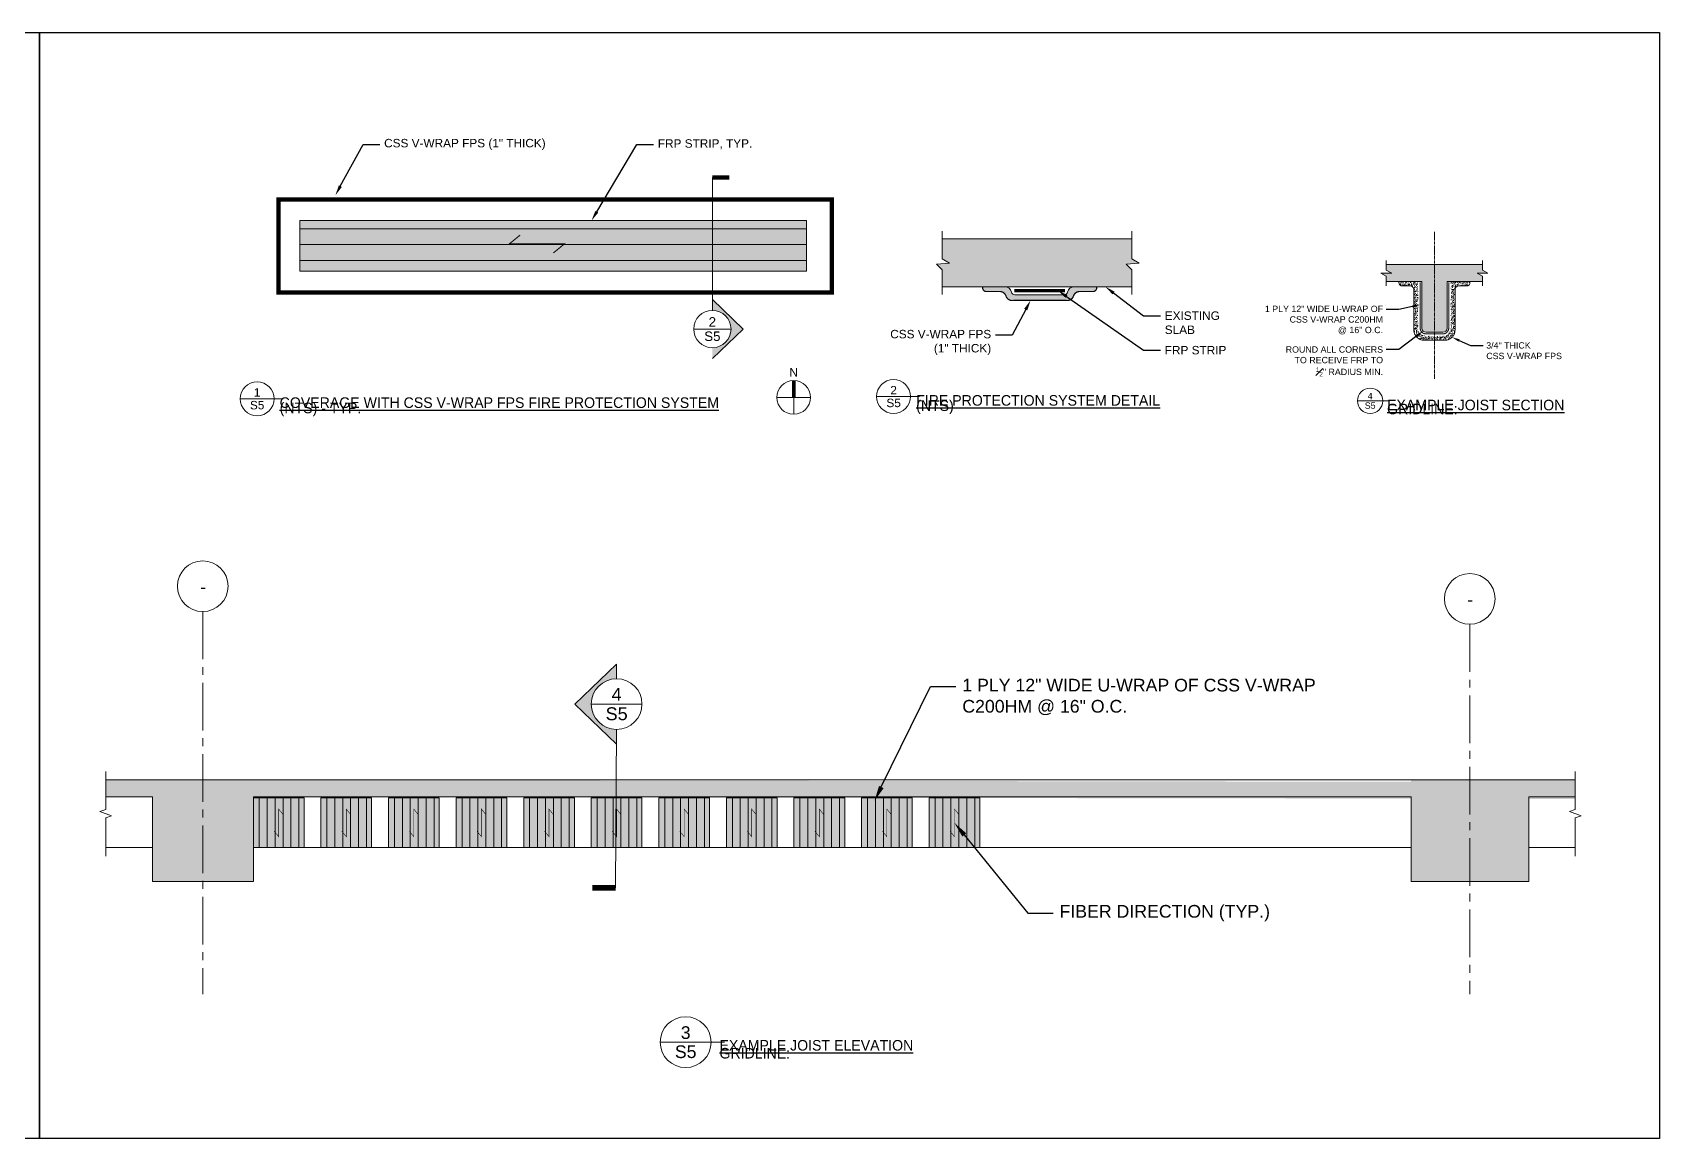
# Model space of a CAD drawing. Header units: inches. Extents: x 1159 to 9559, y -3650 to 1829.
# Drawn here: x 1591.1 to 1976.3, y 862.9 to 1124.5 of the extents above; entities that cross this region are included whole.
import ezdxf
from ezdxf import colors
from ezdxf.entities.mleader import LeaderData, LeaderLine
from ezdxf.enums import TextEntityAlignment as Align
from ezdxf.math import Vec2, Vec3

# ---------------------------------------------------------------- set-up
doc = ezdxf.new("R2018")
doc.units = ezdxf.units.IN
doc.header["$MEASUREMENT"] = 0
doc.linetypes.add('CENTER2', pattern=[1.125, 0.75, -0.125, 0.125, -0.125])
doc.linetypes.add('HIDDEN', pattern=[0.375, 0.25, -0.125])
for name, color, linetype, lineweight in [('STN-ANNO-TEXT', 3, 'Continuous', 20), ('STN-ANNO-TITL-TEXT', 7, 'Continuous', 25), ('STN-EXST-THK', 115, 'Continuous', 9), ('STN-FRP', 5, 'Continuous', 20), ('STN-GRAY-Sc-25', 254, 'Continuous', 20), ('STN-GRAY-Sc-50', 253, 'Continuous', 20), ('STN-GRID-ID', 6, 'Continuous', 20), ('STN-GRID-LINE', 10, 'CENTER2', 13), ('STN-HATCH', 253, 'Continuous', 9), ('STN-LINE-MED', 11, 'Continuous', 20)]:
    doc.layers.add(name, color=color, linetype=linetype, lineweight=lineweight)
doc.layers.add('STN-CONCRETE HATCH', color=253, linetype='Continuous', lineweight=9, transparency=0.75)
doc.layers.add('STN-VPORT', color=30, linetype='Continuous', plot=False)
doc.styles.add('24', font='swiss.ttf', dxfattribs={"height": 1.5})
doc.styles.add('32', font='swiss.ttf', dxfattribs={"height": 2})
doc.styles.add('48', font='swiss.ttf', dxfattribs={"height": 3})
doc.styles.add('DIMENSIONS', font='swiss.ttf')
doc.styles.get("Standard").update_dxf_attribs({"font": 'swiss.ttf'})

# ---------------------------------------------------------------- blocks, each defined once
blk = doc.blocks.new('*U21')
at = {"layer": 'STN-GRID-ID'}
for p, q in [((-0.375, 0), (0, 0)), ((0, 0), (0.1, 0))]:
    blk.add_line(p, q, dxfattribs=at)
blk.add_circle((-0.188, 0), 0.188, dxfattribs=at)
at = {"layer": 'STN-ANNO-TEXT', "style": 'DIMENSIONS'}
for tag, p in [('1', (-0.188, 0.071)), ('S1', (-0.188, -0.071))]:
    blk.add_attdef(tag, text='', height=0.0938, dxfattribs=at).set_placement(p, align=Align.MIDDLE_CENTER)
at = {"layer": 'STN-ANNO-TEXT', "lineweight": 30, "flags": 104}
blk.add_attdef('SCALE', text='', height=0.0938, dxfattribs=at).set_placement((0.062, -0.043), align=Align.TOP_LEFT)
at = {"layer": 'STN-ANNO-TITL-TEXT', "lineweight": 30, "flags": 104}
blk.add_attdef('DETAIL TITLE', text='', height=0.125, dxfattribs=at).set_placement((0.062, 0.016), align=Align.BOTTOM_LEFT)
blk = doc.blocks.new('North Arrow')
at = {"layer": 'STN-HATCH'}
h = blk.add_hatch(color=256, dxfattribs=at)
h.dxf.hatch_style = 1
edge = h.paths.add_edge_path()
edge.add_arc((0, 0), 0.185, 86.4308, 93.5692)
edge.add_line((-0.012, 0.185), (-0.012, 0))
edge.add_line((-0.012, 0), (0.012, 0))
edge.add_line((0.012, 0), (0.012, 0.185))
for p, q in [((-0.012, 0.185), (-0.012, 0)), ((0.012, 0.185), (0.012, 0))]:
    blk.add_line(p, q)
at = {"layer": 'STN-GRID-ID'}
for p, q in [((-0.185, 0), (0.185, 0)), ((0, 0), (0, -0.185))]:
    blk.add_line(p, q, dxfattribs=at)
blk.add_circle((0, 0), 0.185, dxfattribs=at)
at = {"layer": 'STN-ANNO-TITL-TEXT', "insert": (0, 0.276), "char_height": 0.0938, "attachment_point": 5, "style": 'DIMENSIONS'}
blk.add_mtext_dynamic_manual_height_columns('N', width=0.09906, gutter_width=0.469, heights=[0], dxfattribs=at)

msp = doc.modelspace()

# ---------------------------------------------------------------- hatches: boundary and pattern name
at = {"layer": 'STN-CONCRETE HATCH'}
h = msp.add_hatch(color=256, dxfattribs=at)
h.dxf.hatch_style = 1
h.paths.add_polyline_path([(1806.452, 1068.404), (1806.452, 1064.389), (1851.324, 1064.389), (1851.324, 1068.404), (1849.962, 1069.765), (1853.055, 1069.996), (1851.324, 1070.989), (1851.324, 1075.699), (1806.452, 1075.699), (1806.452, 1070.989), (1808.183, 1069.996), (1805.09, 1069.765)])
h = msp.add_hatch(color=256, dxfattribs=at)
h.dxf.hatch_style = 1
h.paths.add_polyline_path([(1911.594, 1069.62), (1911.594, 1068.342), (1912.874, 1067.62), (1910.314, 1067.62), (1911.594, 1066.897), (1911.594, 1065.62), (1919.987, 1065.62), (1919.987, 1054.62, 0.4142136), (1920.987, 1053.62), (1924.987, 1053.62, 0.4142136), (1925.987, 1054.62), (1925.987, 1065.62), (1934.38, 1065.62), (1934.38, 1066.897), (1933.1, 1067.62), (1935.66, 1067.62), (1934.38, 1068.342), (1934.38, 1069.62)])
h = msp.add_hatch(color=256, dxfattribs=at)
h.dxf.hatch_style = 1
h.paths.add_polyline_path([(1619.445, 943.691), (1619.445, 947.691), (1608.399, 947.691), (1608.399, 943.691)])
h = msp.add_hatch(color=256, dxfattribs=at)
h.dxf.hatch_style = 1
h.paths.add_polyline_path([(1619.445, 923.691), (1643.354, 923.691), (1643.354, 947.691), (1619.445, 947.691)])
h = msp.add_hatch(color=256, dxfattribs=at)
h.dxf.hatch_style = 1
h.paths.add_polyline_path([(1956.341, 943.191), (1956.341, 947.191), (1643.354, 947.691), (1643.354, 943.691)])
h = msp.add_hatch(color=256, dxfattribs=at)
h.dxf.hatch_style = 1
h.paths.add_polyline_path([(1945.364, 947.691), (1917.446, 947.691), (1917.446, 931.691), (1917.446, 923.691), (1945.364, 923.691)])
h = msp.add_hatch(color=256, dxfattribs=at)
h.dxf.hatch_style = 1
h.paths.add_polyline_path([(1956.341, 943.691), (1956.341, 947.691), (1945.364, 947.691), (1945.364, 943.691)])
at = {"layer": 'STN-FRP'}
h = msp.add_hatch(dxfattribs=at)
h.set_pattern_fill('ANSI31', color=256, scale=30, angle=135)
h.set_pattern_definition([(180, (1713.284, 1074.348), (-2e-16, -3.75), [])])
h.paths.add_polyline_path([(1774.32, 1080.043), (1654.32, 1080.043), (1654.32, 1068.043), (1774.32, 1068.043)])
h = msp.add_hatch(dxfattribs=at)
h.set_pattern_fill('ANSI31', color=256, scale=15, angle=45)
h.set_pattern_definition([(90, (3883.5054, 1004.1795), (-1.875, 0), [])])
h.paths.add_polyline_path([(1655.354, 943.494), (1643.354, 943.494), (1643.354, 931.691), (1655.354, 931.691)])
h = msp.add_hatch(dxfattribs=at)
h.set_pattern_fill('ANSI31', color=256, scale=15, angle=45)
h.set_pattern_definition([(90, (3899.5054, 1004.1795), (-1.875, 0), [])])
h.paths.add_polyline_path([(1671.354, 943.494), (1659.354, 943.494), (1659.354, 931.691), (1671.354, 931.691)])
h = msp.add_hatch(dxfattribs=at)
h.set_pattern_fill('ANSI31', color=256, scale=15, angle=45)
h.set_pattern_definition([(90, (3915.5054, 1004.1795), (-1.875, 0), [])])
h.paths.add_polyline_path([(1687.354, 943.494), (1675.354, 943.494), (1675.354, 931.691), (1687.354, 931.691)])
h = msp.add_hatch(dxfattribs=at)
h.set_pattern_fill('ANSI31', color=256, scale=15, angle=45)
h.set_pattern_definition([(90, (3931.5054, 1004.1795), (-1.875, 0), [])])
h.paths.add_polyline_path([(1703.354, 943.494), (1691.354, 943.494), (1691.354, 931.691), (1703.354, 931.691)])
h = msp.add_hatch(dxfattribs=at)
h.set_pattern_fill('ANSI31', color=256, scale=15, angle=45)
h.set_pattern_definition([(90, (3947.5054, 1004.1795), (-1.875, 0), [])])
h.paths.add_polyline_path([(1719.354, 943.494), (1707.354, 943.494), (1707.354, 931.691), (1719.354, 931.691)])
h = msp.add_hatch(dxfattribs=at)
h.set_pattern_fill('ANSI31', color=256, scale=15, angle=45)
h.set_pattern_definition([(90, (3963.5054, 1004.1795), (-1.875, 0), [])])
h.paths.add_polyline_path([(1735.354, 943.494), (1723.354, 943.494), (1723.354, 931.691), (1735.354, 931.691)])
h = msp.add_hatch(dxfattribs=at)
h.set_pattern_fill('ANSI31', color=256, scale=15, angle=45)
h.set_pattern_definition([(90, (3979.5054, 1004.1795), (-1.875, 0), [])])
h.paths.add_polyline_path([(1751.354, 943.494), (1739.354, 943.494), (1739.354, 931.691), (1751.354, 931.691)])
h = msp.add_hatch(dxfattribs=at)
h.set_pattern_fill('ANSI31', color=256, scale=15, angle=45)
h.set_pattern_definition([(90, (3995.5054, 1004.1795), (-1.875, 0), [])])
h.paths.add_polyline_path([(1767.354, 943.494), (1755.354, 943.494), (1755.354, 931.691), (1767.354, 931.691)])
h = msp.add_hatch(dxfattribs=at)
h.set_pattern_fill('ANSI31', color=256, scale=15, angle=45)
h.set_pattern_definition([(90, (4011.5054, 1004.1795), (-1.875, 0), [])])
h.paths.add_polyline_path([(1783.354, 943.494), (1771.354, 943.494), (1771.354, 931.691), (1783.354, 931.691)])
h = msp.add_hatch(dxfattribs=at)
h.set_pattern_fill('ANSI31', color=256, scale=15, angle=45)
h.set_pattern_definition([(90, (4027.5054, 1004.1795), (-1.875, 0), [])])
h.paths.add_polyline_path([(1799.354, 943.494), (1787.354, 943.494), (1787.354, 931.691), (1799.354, 931.691)])
h = msp.add_hatch(dxfattribs=at)
h.set_pattern_fill('ANSI31', color=256, scale=15, angle=45)
h.set_pattern_definition([(90, (4043.5054, 1004.1795), (-1.875, 0), [])])
h.paths.add_polyline_path([(1815.354, 943.494), (1803.354, 943.494), (1803.354, 931.691), (1815.354, 931.691)])
at = {"layer": 'STN-GRAY-Sc-25'}
h = msp.add_hatch(color=256, dxfattribs=at)
h.dxf.hatch_style = 1
h.paths.add_polyline_path([(1654.32, 1080.043), (1654.32, 1068.043), (1774.32, 1068.043), (1774.32, 1080.043)])
h = msp.add_hatch(color=256, dxfattribs=at)
h.dxf.hatch_style = 1
h.paths.add_polyline_path([(1643.354, 931.691), (1655.354, 931.691), (1655.354, 943.494), (1643.354, 943.494)])
h = msp.add_hatch(color=256, dxfattribs=at)
h.dxf.hatch_style = 1
h.paths.add_polyline_path([(1659.354, 931.691), (1671.354, 931.691), (1671.354, 943.494), (1659.354, 943.494)])
h = msp.add_hatch(color=256, dxfattribs=at)
h.dxf.hatch_style = 1
h.paths.add_polyline_path([(1675.354, 931.691), (1687.354, 931.691), (1687.354, 943.494), (1675.354, 943.494)])
h = msp.add_hatch(color=256, dxfattribs=at)
h.dxf.hatch_style = 1
h.paths.add_polyline_path([(1691.354, 931.691), (1703.354, 931.691), (1703.354, 943.494), (1691.354, 943.494)])
h = msp.add_hatch(color=256, dxfattribs=at)
h.dxf.hatch_style = 1
h.paths.add_polyline_path([(1707.354, 931.691), (1719.354, 931.691), (1719.354, 943.494), (1707.354, 943.494)])
h = msp.add_hatch(color=256, dxfattribs=at)
h.dxf.hatch_style = 1
h.paths.add_polyline_path([(1723.354, 931.691), (1735.354, 931.691), (1735.354, 943.494), (1723.354, 943.494)])
h = msp.add_hatch(color=256, dxfattribs=at)
h.dxf.hatch_style = 1
h.paths.add_polyline_path([(1739.354, 931.691), (1751.354, 931.691), (1751.354, 943.494), (1739.354, 943.494)])
h = msp.add_hatch(color=256, dxfattribs=at)
h.dxf.hatch_style = 1
h.paths.add_polyline_path([(1755.354, 931.691), (1767.354, 931.691), (1767.354, 943.494), (1755.354, 943.494)])
h = msp.add_hatch(color=256, dxfattribs=at)
h.dxf.hatch_style = 1
h.paths.add_polyline_path([(1771.354, 931.691), (1783.354, 931.691), (1783.354, 943.494), (1771.354, 943.494)])
h = msp.add_hatch(color=256, dxfattribs=at)
h.dxf.hatch_style = 1
h.paths.add_polyline_path([(1787.354, 931.691), (1799.354, 931.691), (1799.354, 943.494), (1787.354, 943.494)])
h = msp.add_hatch(color=256, dxfattribs=at)
h.dxf.hatch_style = 1
h.paths.add_polyline_path([(1803.354, 931.691), (1815.354, 931.691), (1815.354, 943.494), (1803.354, 943.494)])
at = {"layer": 'STN-HATCH'}
h = msp.add_hatch(dxfattribs=at)
h.set_pattern_fill('AR-SAND', color=256, scale=0.3)
h.set_pattern_definition([(37.5, (-17729.07237, -10337.1663), (-0.018898007, 0.578047131), [0, -0.456, 0, -0.51, 0, -0.4875]), (7.5, (-17729.0724, -10337.1663), (0.530933012, 0.84664382), [0, -0.246, 0, -0.411, 0, -0.1575]), (327.5, (-17729.44137, -10337.1663), (0.934242559, 0.001697716), [0, -0.15, 0, -0.54, 0, -0.705]), (317.5, (-17729.4414, -10337.1663), (0.90183798, 0.26330267), [0, -0.075, 0, -0.354, 0, -0.405])])
h.paths.add_polyline_path([(1837.497, 1062.121, -0.3739333), (1839.212, 1063.264), (1842.132, 1063.264, 0.3912013), (1843.028, 1064.092), (1843.028, 1064.389), (1837.641, 1064.389, 0.3420821), (1836.108, 1063.123, -0.3918026), (1835.294, 1062.512), (1823.673, 1062.512, -0.3918026), (1822.859, 1063.123, 0.3420821), (1821.327, 1064.389), (1816.028, 1064.389), (1816.028, 1064.092, 0.4214022), (1816.924, 1063.264), (1819.844, 1063.264, -0.3739333), (1821.559, 1062.121, 0.3546962), (1823.246, 1061.156), (1835.81, 1061.156, 0.3546962)])
h = msp.add_hatch(dxfattribs=at)
h.set_pattern_fill('AR-SAND', color=256, scale=0.3, angle=45)
h.set_pattern_definition([(82.5, (903.4403, 1502.5935), (-0.42210396, 0.39537814), [0, -0.456, 0, -0.51, 0, -0.4875]), (52.5, (903.4403, 1502.5935), (-0.22324125, 0.9740939), [0, -0.246, 0, -0.411, 0, -0.1575]), (12.5, (903.1794, 1502.3326), (0.65940878, 0.66180971), [0, -0.15, 0, -0.54, 0, -0.705]), (2.5, (903.1794, 1502.3326), (0.45151265, 0.82387886), [0, -0.075, 0, -0.354, 0, -0.405])])
h.paths.add_polyline_path([(1919.101, 1065.62), (1914.601, 1065.62, 0.3344412), (1914.987, 1064.62), (1917.101, 1064.62, -0.4142136), (1918.101, 1063.62), (1918.101, 1054.12, 0.4142136), (1920.487, 1051.734), (1922.987, 1051.734), (1925.487, 1051.734, 0.4142136), (1927.873, 1054.12), (1927.873, 1063.62, -0.4142136), (1928.873, 1064.62), (1930.987, 1064.62, 0.3308759), (1931.373, 1065.62), (1926.873, 1065.62), (1926.873, 1054.62, -0.4142136), (1924.987, 1052.734), (1922.987, 1052.734), (1920.987, 1052.734, -0.4142136), (1919.101, 1054.62)])
at = {"layer": 'STN-HATCH', "ltscale": 100}
for points in [[(1752.027, 1047.402), (1759.298, 1054.375), (1752.027, 1061.348), (1752.027, 1058.797, -0.4142136), (1756.45, 1054.375, -0.4142136), (1752.027, 1049.952)], [(1729.367, 975.113), (1719.503, 965.653), (1729.367, 956.192), (1729.367, 959.653, -0.4142136), (1723.367, 965.653, -0.4142136), (1729.367, 971.653)]]:
    msp.add_hatch(color=256, dxfattribs=at).paths.add_polyline_path(points)

# ---------------------------------------------------------------- linework, layer by layer
at = {"layer": 'STN-ANNO-TEXT'}
for points, const_width in [([(1706.545, 1076.643), (1703.94, 1074.519), (1710.464, 1074.519), (1716.987, 1074.519), (1714.382, 1072.395)], 0.25), ([(1648.287, 935.57), (1649.349, 934.268), (1649.349, 937.53), (1649.349, 940.791), (1650.411, 939.489)], 0.125), ([(1664.287, 935.57), (1665.349, 934.268), (1665.349, 937.53), (1665.349, 940.791), (1666.411, 939.489)], 0.125), ([(1680.287, 935.57), (1681.349, 934.268), (1681.349, 937.53), (1681.349, 940.791), (1682.411, 939.489)], 0.125), ([(1696.287, 935.57), (1697.349, 934.268), (1697.349, 937.53), (1697.349, 940.791), (1698.411, 939.489)], 0.125), ([(1712.287, 935.57), (1713.349, 934.268), (1713.349, 937.53), (1713.349, 940.791), (1714.411, 939.489)], 0.125), ([(1728.287, 935.57), (1729.349, 934.268), (1729.349, 937.53), (1729.349, 940.791), (1730.411, 939.489)], 0.125), ([(1744.287, 935.57), (1745.349, 934.268), (1745.349, 937.53), (1745.349, 940.791), (1746.411, 939.489)], 0.125), ([(1760.287, 935.57), (1761.349, 934.268), (1761.349, 937.53), (1761.349, 940.791), (1762.411, 939.489)], 0.125), ([(1776.287, 935.57), (1777.349, 934.268), (1777.349, 937.53), (1777.349, 940.791), (1778.411, 939.489)], 0.125), ([(1792.287, 935.57), (1793.349, 934.268), (1793.349, 937.53), (1793.349, 940.791), (1794.411, 939.489)], 0.125), ([(1808.287, 935.57), (1809.349, 934.268), (1809.349, 937.53), (1809.349, 940.791), (1810.411, 939.489)], 0.125)]:
    msp.add_lwpolyline(points, dxfattribs=dict(at, const_width=const_width))
at = {"layer": 'STN-EXST-THK'}
for p, q in [((1806.452, 1077.538), (1806.452, 1070.989)), ((1851.324, 1075.699), (1806.452, 1075.699)), ((1851.324, 1077.538), (1851.324, 1070.989)), ((1806.452, 1070.989), (1808.183, 1069.996)), ((1851.324, 1070.989), (1853.055, 1069.996)), ((1808.183, 1069.996), (1805.09, 1069.765)), ((1805.09, 1069.765), (1806.452, 1068.404)), ((1806.452, 1068.404), (1806.452, 1062.559)), ((1853.055, 1069.996), (1849.962, 1069.765)), ((1849.962, 1069.765), (1851.324, 1068.404)), ((1851.324, 1068.404), (1851.324, 1062.559)), ((1911.594, 1069.62), (1934.38, 1069.62)), ((1806.452, 1064.389), (1851.324, 1064.389)), ((1911.594, 1065.62), (1919.987, 1065.62)), ((1919.987, 1065.62), (1919.987, 1054.62)), ((1925.987, 1065.62), (1934.38, 1065.62)), ((1925.987, 1065.62), (1925.987, 1054.62)), ((1920.987, 1053.62), (1924.987, 1053.62)), ((1619.445, 947.691), (1608.399, 947.691)), ((1619.445, 947.691), (1643.354, 947.691)), ((1917.446, 947.691), (1643.354, 947.691)), ((1917.446, 947.691), (1945.364, 947.691)), ((1956.341, 947.691), (1945.364, 947.691)), ((1608.399, 943.691), (1619.445, 943.691)), ((1619.445, 923.691), (1619.445, 943.691)), ((1643.354, 943.691), (1643.354, 923.691)), ((1643.354, 943.691), (1917.446, 943.691)), ((1917.446, 923.691), (1917.446, 943.691)), ((1917.446, 943.691), (1917.446, 931.691)), ((1945.364, 943.691), (1945.364, 923.691)), ((1945.364, 943.691), (1956.341, 943.691)), ((1619.445, 931.691), (1608.399, 931.691)), ((1917.446, 931.691), (1643.354, 931.691)), ((1956.341, 931.691), (1945.364, 931.691)), ((1643.354, 923.691), (1619.445, 923.691)), ((1945.364, 923.691), (1917.446, 923.691))]:
    msp.add_line(p, q, dxfattribs=at)
for centre, start, end in [((1920.987, 1054.62), 180, 270), ((1924.987, 1054.62), 270, 0)]:
    msp.add_arc(centre, 1, start, end, dxfattribs=at)
at = {"layer": 'STN-FRP'}
for points in [[(1654.32, 1080.043), (1774.32, 1080.043), (1774.32, 1068.043), (1654.32, 1068.043)], [(1643.354, 943.494), (1655.354, 943.494), (1655.354, 931.691), (1643.354, 931.691)], [(1659.354, 943.494), (1671.354, 943.494), (1671.354, 931.691), (1659.354, 931.691)], [(1675.354, 943.494), (1687.354, 943.494), (1687.354, 931.691), (1675.354, 931.691)], [(1691.354, 943.494), (1703.354, 943.494), (1703.354, 931.691), (1691.354, 931.691)], [(1707.354, 943.494), (1719.354, 943.494), (1719.354, 931.691), (1707.354, 931.691)], [(1723.354, 943.494), (1735.354, 943.494), (1735.354, 931.691), (1723.354, 931.691)], [(1739.354, 943.494), (1751.354, 943.494), (1751.354, 931.691), (1739.354, 931.691)], [(1755.354, 943.494), (1767.354, 943.494), (1767.354, 931.691), (1755.354, 931.691)], [(1771.354, 943.494), (1783.354, 943.494), (1783.354, 931.691), (1771.354, 931.691)], [(1787.354, 943.494), (1799.354, 943.494), (1799.354, 931.691), (1787.354, 931.691)], [(1803.354, 943.494), (1815.354, 943.494), (1815.354, 931.691), (1803.354, 931.691)]]:
    msp.add_lwpolyline(points, close=True, dxfattribs=at)
at = {"layer": 'STN-FRP', "const_width": 0.75}
msp.add_lwpolyline([(1823.528, 1063.478), (1835.528, 1063.478)], dxfattribs=at)
at = {"layer": 'STN-FRP', "const_width": 0.25}
msp.add_lwpolyline([(1919.601, 1065.432), (1919.601, 1054.62, 0.4142136), (1920.987, 1053.234), (1924.987, 1053.234, 0.4142136), (1926.373, 1054.62), (1926.373, 1065.432)], format="xyb", dxfattribs=at)
at = {"layer": 'STN-GRAY-Sc-50', "linetype": 'HIDDEN', "ltscale": 20, "const_width": 1}
msp.add_lwpolyline([(1649.32, 1085.043), (1780.32, 1085.043), (1780.32, 1063.043), (1649.32, 1063.043)], close=True, dxfattribs=at)
at = {"layer": 'STN-GRID-ID', "ltscale": 100}
for p, q in [((1752.027, 1058.797), (1752.027, 1090.223)), ((1752.027, 1061.348), (1759.298, 1054.375)), ((1756.45, 1054.375), (1747.605, 1054.375)), ((1759.298, 1054.375), (1752.027, 1047.402)), ((1719.503, 965.653), (1729.367, 975.113)), ((1729.367, 975.113), (1729.367, 971.653)), ((1729.367, 956.192), (1719.503, 965.653)), ((1735.367, 965.653), (1723.367, 965.653)), ((1729.367, 959.653), (1729.096, 922.155))]:
    msp.add_line(p, q, dxfattribs=at)
at = {"layer": 'STN-GRID-ID', "linetype": 'Continuous'}
for points in [[(1608.399, 949.691), (1608.399, 940.691), (1607.025, 940.191), (1609.773, 939.191), (1608.399, 938.691), (1608.399, 929.691)], [(1956.341, 949.691), (1956.341, 940.691), (1954.967, 940.191), (1957.715, 939.191), (1956.341, 938.691), (1956.341, 929.691)]]:
    msp.add_lwpolyline(points, dxfattribs=at)
at = {"layer": 'STN-GRID-ID', "ltscale": 100}
for centre, radius in [((1752.027, 1054.375), 4.422), ((1729.367, 965.653), 6)]:
    msp.add_circle(centre, radius, dxfattribs=at)
at = {"layer": 'STN-GRID-ID'}
for centre in [(1631.364, 993.541), (1931.359, 990.541)]:
    msp.add_circle(centre, 6, dxfattribs=at)
at = {"layer": 'STN-GRID-LINE'}
msp.add_line((1922.987, 1077.37), (1922.987, 1042.607), dxfattribs=at)
at = {"layer": 'STN-GRID-LINE', "ltscale": 15}
for p, q in [((1631.364, 987.541), (1631.364, 897.032)), ((1931.359, 984.541), (1931.359, 897.032))]:
    msp.add_line(p, q, dxfattribs=at)
at = {"layer": 'STN-HATCH'}
msp.add_line((1835.294, 1062.512), (1823.673, 1062.512), dxfattribs=at)
for points, const_width in [([(1756.046, 1090.223), (1752.027, 1090.223)], 1.005), ([(1723.643, 922.155), (1729.096, 922.155)], 1.363)]:
    msp.add_lwpolyline(points, dxfattribs=dict(at, const_width=const_width))
for points, const_width in [([(1816.028, 1064.389), (1816.028, 1064.092, 0.4214022), (1816.924, 1063.264), (1819.844, 1063.264, -0.3739333), (1821.559, 1062.121, 0.3546962), (1823.246, 1061.156), (1835.81, 1061.156)], 0.3), ([(1835.81, 1061.156, 0.3546962), (1837.497, 1062.121, -0.3739333), (1839.212, 1063.264), (1842.132, 1063.264, 0.3912013), (1843.028, 1064.092), (1843.028, 1064.389)], 0.3), ([(1914.601, 1065.62, 0.3344412), (1914.987, 1064.62), (1917.101, 1064.62, -0.4142136), (1918.101, 1063.62), (1918.101, 1054.12, 0.4142136), (1920.487, 1051.734), (1922.987, 1051.734)], 0.2), ([(1919.101, 1065.62), (1919.101, 1054.62, 0.4142136), (1920.987, 1052.734), (1922.987, 1052.734)], 0.0125), ([(1931.373, 1065.62, -0.3308759), (1930.987, 1064.62), (1928.873, 1064.62, 0.4142136), (1927.873, 1063.62), (1927.873, 1054.12, -0.4142136), (1925.487, 1051.734), (1922.987, 1051.734)], 0.2), ([(1926.873, 1065.62), (1926.873, 1054.62, -0.4142136), (1924.987, 1052.734), (1922.987, 1052.734)], 0.0125)]:
    msp.add_lwpolyline(points, format="xyb", dxfattribs=dict(at, const_width=const_width))
for centre, radius, start, end in [((1821.276, 1062.767), 1.623, 12.66133, 91.79906), ((1823.596, 1063.257), 0.749, 190.33617, 275.91767), ((1835.372, 1063.257), 0.749, 264.08233, 349.66383), ((1837.692, 1062.767), 1.623, 88.20094, 167.33867)]:
    msp.add_arc(centre, radius, start, end, dxfattribs=at)
at = {"layer": 'STN-LINE-MED'}
for p, q in [((1910.314, 1067.62), (1912.874, 1067.62)), ((1911.594, 1066.897), (1910.314, 1067.62)), ((1911.594, 1070.636), (1911.594, 1068.342)), ((1912.874, 1067.62), (1911.594, 1068.342)), ((1933.1, 1067.62), (1935.66, 1067.62)), ((1934.38, 1066.897), (1933.1, 1067.62)), ((1934.38, 1070.636), (1934.38, 1068.342)), ((1935.66, 1067.62), (1934.38, 1068.342)), ((1911.594, 1066.897), (1911.594, 1064.603)), ((1934.38, 1066.897), (1934.38, 1064.603))]:
    msp.add_line(p, q, dxfattribs=at)
at = {"layer": 'STN-VPORT'}
for points in [[(1209.254, 1124.54), (1592.757, 1124.54), (1592.757, 862.862), (1209.254, 862.862)], [(1592.757, 1124.54), (1976.26, 1124.54), (1976.26, 862.862), (1592.757, 862.862)]]:
    msp.add_lwpolyline(points, close=True, dxfattribs=at)

# ---------------------------------------------------------------- block references
at = {"xscale": 21.5816835543244, "yscale": 21.5816835543244, "zscale": 21.5816835543244}
msp.add_blockref('North Arrow', (1771.277, 1038.202), dxfattribs=at)
ref = msp.add_blockref('*U21', (1648.248, 1037.88), dxfattribs=dict(xscale=21.33333333333333, yscale=21.33333333333333, zscale=21.33333333333333))
lines = msp.add_mtext('{\\LCOVERAGE WITH CSS V-WRAP FPS FIRE PROTECTION SYSTEM}', dxfattribs={"layer": 'STN-ANNO-TITL-TEXT', "insert": (1649.581, 1038.222), "char_height": 2.5, "attachment_point": 1})
ref.add_attrib('DETAIL TITLE', '', (1649.581, 1038.222), dxfattribs={"flags": 104}).embed_mtext(lines)
ref.add_attrib('1', '1', dxfattribs={"layer": 'STN-ANNO-TEXT', "height": 2, "style": 'DIMENSIONS'}).set_placement((1644.248, 1039.387), align=Align.MIDDLE_CENTER)
ref.add_attrib('S1', 'S5', dxfattribs={"layer": 'STN-ANNO-TEXT', "height": 2, "style": 'DIMENSIONS'}).set_placement((1644.248, 1036.374), align=Align.MIDDLE_CENTER)
lines = msp.add_mtext('(NTS) - TYP.', dxfattribs={"layer": 'STN-ANNO-TEXT', "insert": (1649.581, 1036.969), "char_height": 2.5, "attachment_point": 1})
ref.add_attrib('SCALE', '', (1649.581, 1036.969), dxfattribs={"flags": 104}).embed_mtext(lines)
ref = msp.add_blockref('*U21', (1798.942, 1038.413), dxfattribs=dict(xscale=21.33333333333333, yscale=21.33333333333333, zscale=21.33333333333333))
lines = msp.add_mtext('{\\LFIRE PROTECTION SYSTEM DETAIL}', dxfattribs={"layer": 'STN-ANNO-TITL-TEXT', "insert": (1800.275, 1038.754), "char_height": 2.5, "attachment_point": 1})
ref.add_attrib('DETAIL TITLE', '', (1800.275, 1038.754), dxfattribs={"flags": 104}).embed_mtext(lines)
ref.add_attrib('1', '2', dxfattribs={"layer": 'STN-ANNO-TEXT', "height": 2, "style": 'DIMENSIONS'}).set_placement((1794.942, 1039.92), align=Align.MIDDLE_CENTER)
ref.add_attrib('S1', 'S5', dxfattribs={"layer": 'STN-ANNO-TEXT', "height": 2, "style": 'DIMENSIONS'}).set_placement((1794.942, 1036.906), align=Align.MIDDLE_CENTER)
lines = msp.add_mtext('(NTS)', dxfattribs={"layer": 'STN-ANNO-TEXT', "insert": (1800.275, 1037.502), "char_height": 2.5, "attachment_point": 1})
ref.add_attrib('SCALE', '', (1800.275, 1037.502), dxfattribs={"flags": 104}).embed_mtext(lines)
ref = msp.add_blockref('*U21', (1910.765, 1037.401), dxfattribs=dict(xscale=16, yscale=16, zscale=16))
lines = msp.add_mtext('{\\LEXAMPLE JOIST SECTION}', dxfattribs={"layer": 'STN-ANNO-TITL-TEXT', "insert": (1911.765, 1037.657), "char_height": 2.5, "attachment_point": 1})
ref.add_attrib('DETAIL TITLE', '', (1911.765, 1037.657), dxfattribs={"flags": 104}).embed_mtext(lines)
ref.add_attrib('1', '4', dxfattribs={"layer": 'STN-ANNO-TEXT', "height": 1.5, "style": 'DIMENSIONS'}).set_placement((1907.765, 1038.531), align=Align.MIDDLE_CENTER)
ref.add_attrib('S1', 'S5', dxfattribs={"layer": 'STN-ANNO-TEXT', "height": 1.5, "style": 'DIMENSIONS'}).set_placement((1907.765, 1036.271), align=Align.MIDDLE_CENTER)
lines = msp.add_mtext('GRIDLINE:', dxfattribs={"layer": 'STN-ANNO-TEXT', "insert": (1911.765, 1036.718), "char_height": 2.5, "attachment_point": 1})
ref.add_attrib('SCALE', '', (1911.765, 1036.718), dxfattribs={"flags": 104}).embed_mtext(lines)
ref = msp.add_blockref('*U21', (1751.711, 885.644), dxfattribs=dict(xscale=32, yscale=32, zscale=32))
lines = msp.add_mtext('{\\LEXAMPLE JOIST ELEVATION}', dxfattribs={"layer": 'STN-ANNO-TITL-TEXT', "insert": (1753.711, 886.155), "char_height": 2.5, "attachment_point": 1})
ref.add_attrib('DETAIL TITLE', '', (1753.711, 886.155), dxfattribs={"flags": 104}).embed_mtext(lines)
ref.add_attrib('1', '3', dxfattribs={"layer": 'STN-ANNO-TEXT', "height": 3, "style": 'DIMENSIONS'}).set_placement((1745.711, 887.904), align=Align.MIDDLE_CENTER)
ref.add_attrib('S1', 'S5', dxfattribs={"layer": 'STN-ANNO-TEXT', "height": 3, "style": 'DIMENSIONS'}).set_placement((1745.711, 883.384), align=Align.MIDDLE_CENTER)
lines = msp.add_mtext('GRIDLINE:', dxfattribs={"layer": 'STN-ANNO-TEXT', "insert": (1753.711, 884.277), "char_height": 2.5, "attachment_point": 1})
ref.add_attrib('SCALE', '', (1753.711, 884.277), dxfattribs={"flags": 104}).embed_mtext(lines)

# ---------------------------------------------------------------- texts
at = {"layer": 'STN-ANNO-TEXT', "char_height": 3, "attachment_point": 5, "style": '48'}
for insert in [(1631.437, 993.386), (1931.432, 990.386)]:
    msp.add_mtext('\\A1;-', dxfattribs=dict(at, insert=insert))
at = {"layer": 'STN-ANNO-TEXT', "style": 'DIMENSIONS'}
for tag, text, height, p in [('2', '1', 2.25, (1752.027, 1056.07)), ('S5', 'S1', 2.25, (1752.027, 1052.68)), ('4', '1', 3.053, (1729.367, 967.952)), ('S5', 'S1', 3.0526, (1729.367, 963.353))]:
    msp.add_attdef(tag, text=text, height=height, dxfattribs=at).set_placement(p, align=Align.MIDDLE_CENTER)

# ---------------------------------------------------------------- leaders
at = {"layer": 'STN-ANNO-TEXT'}
ml = msp.add_multileader_mtext('Standard', dxfattribs=at)
ml.set_content('CSS V-WRAP FPS (1" THICK)', color=256, style='32')
ml.set_leader_properties()
ml.build(insert=Vec2(0, 0))
ml.multileader.update_dxf_attribs({"dogleg_length": 4, "arrow_head_size": 2.438})
ctx = ml.context
ctx.base_point, ctx.char_height, ctx.arrow_head_size, ctx.landing_gap_size, ctx.plane_origin = Vec3(1673.315, 1098.087), 2, 2.438, 1, Vec3(1658.617, 1090.367)
notes = []
notes.append((ctx, [(0, (1, 1, 0), (1669.315, 1098.087), (1, 0), 4, [(0, [(1662.781, 1086.043)], 0, [])])]))
ctx.mtext.insert, ctx.mtext.flow_direction = Vec3(1674.315, 1099.375), 5
ml = msp.add_multileader_mtext('Standard', dxfattribs=at)
ml.set_content('FRP STRIP, TYP.', color=256, style='32')
ml.set_leader_properties()
ml.build(insert=Vec2(0, 0))
ml.multileader.update_dxf_attribs({"dogleg_length": 4, "arrow_head_size": 2.438})
ctx = ml.context
ctx.base_point, ctx.char_height, ctx.arrow_head_size, ctx.landing_gap_size, ctx.plane_origin = Vec3(1738.118, 1098.087), 2, 2.438, 1, Vec3(1723.421, 1090.367)
notes.append((ctx, [(0, (1, 1, 0), (1734.118, 1098.087), (1, 0), 4, [(0, [(1723.421, 1080.043)], 0, [])])]))
ctx.mtext.insert, ctx.mtext.flow_direction = Vec3(1739.118, 1099.293), 5
ml = msp.add_multileader_mtext('Standard', dxfattribs=at)
ml.set_content('FRP STRIP', color=256, style='32')
ml.set_leader_properties()
ml.build(insert=Vec2(0, 0))
ml.multileader.update_dxf_attribs({"dogleg_length": 4, "arrow_head_size": 2.438})
ctx = ml.context
ctx.base_point, ctx.char_height, ctx.arrow_head_size, ctx.landing_gap_size, ctx.plane_origin = Vec3(1858.136, 1049.361), 2, 2.438, 1, Vec3(1845.962, 1043.794)
notes.append((ctx, [(0, (1, 1, 0), (1854.136, 1049.361), (1, 0), 4, [(0, [(1833.884, 1063.478)], 0, [])])]))
ctx.mtext.insert, ctx.mtext.flow_direction = Vec3(1859.136, 1050.388), 5
ml = msp.add_multileader_mtext('Standard', dxfattribs=at)
ml.set_content('EXISTING \\PSLAB', color=256, style='32')
ml.set_leader_properties()
ml.build(insert=Vec2(0, 0))
ml.multileader.update_dxf_attribs({"dogleg_length": 4, "arrow_head_size": 2.438})
ctx = ml.context
ctx.base_point, ctx.char_height, ctx.arrow_head_size, ctx.landing_gap_size, ctx.plane_origin = Vec3(1858.136, 1057.523), 2, 2.438, 1, Vec3(1806.899, 1056.408)
notes.append((ctx, [(0, (1, 1, 0), (1854.136, 1057.523), (1, 0), 4, [(0, [(1845.075, 1064.389)], 0, [])])]))
ctx.mtext.insert, ctx.mtext.flow_direction = Vec3(1859.136, 1058.55), 5
ml = msp.add_multileader_mtext('Standard', dxfattribs=at)
ml.set_content('\\A1;CSS V-WRAP FPS (1" THICK)', color=256, style='32')
ml.set_leader_properties()
ml.build(insert=Vec2(0, 0))
ml.multileader.update_dxf_attribs({"dogleg_length": 4, "arrow_head_size": 2.438})
ctx = ml.context
ctx.base_point, ctx.char_height, ctx.arrow_head_size, ctx.landing_gap_size, ctx.plane_origin = Vec3(1794.576, 1052.898), 2, 2.438, 1, Vec3(1845.962, 1048.309)
ctx.text_align_type = 2
notes.append((ctx, [(1, (1, 1, 0), (1823.043, 1052.898), (-1, 0), 4, [(0, [(1827.352, 1061.156)], 0, [])])]))
ctx.mtext.insert, ctx.mtext.width, ctx.mtext.alignment, ctx.mtext.flow_direction = Vec3(1818.043, 1054.185), 25.61934, 3, 5
ml = msp.add_multileader_mtext('Standard', dxfattribs=at)
ml.set_content('1 PLY 12" WIDE U-WRAP OF CSS V-WRAP C200HM\\P@ 16" O.C.', color=256, style='24')
ml.set_leader_properties()
ml.build(insert=Vec2(0, 0))
ml.multileader.update_dxf_attribs({"dogleg_length": 3, "arrow_head_size": 1.812})
ctx = ml.context
ctx.base_point, ctx.char_height, ctx.arrow_head_size, ctx.landing_gap_size, ctx.plane_origin = Vec3(1883.611, 1059.012), 1.5, 1.812, 0.75, Vec3(1918.987, 1061.401)
ctx.text_align_type = 2
notes.append((ctx, [(0, (1, 1, 0), (1914.567, 1059.012), (-1, 0), 3, [(0, [(1919.563, 1060.12)], 0, [])])]))
ctx.mtext.insert, ctx.mtext.width, ctx.mtext.alignment, ctx.mtext.flow_direction = Vec3(1910.817, 1059.911), 30.46155, 3, 5
ml = msp.add_multileader_mtext('Standard', dxfattribs=at)
ml.set_content('\\A1;ROUND ALL CORNERS TO RECEIVE FRP TO \\P{\\H0.7x;\\S1#2;}" RADIUS MIN.', color=256, style='24')
ml.set_leader_properties()
ml.build(insert=Vec2(0, 0))
ml.multileader.update_dxf_attribs({"dogleg_length": 3, "arrow_head_size": 1.812})
ctx = ml.context
ctx.base_point, ctx.char_height, ctx.arrow_head_size, ctx.landing_gap_size, ctx.plane_origin = Vec3(1888.109, 1049.524), 1.5, 1.812, 0.75, Vec3(1920.28, 1051.912)
ctx.text_align_type = 2
notes.append((ctx, [(0, (1, 1, 0), (1914.567, 1049.524), (-1, 0), 3, [(0, [(1920.28, 1053.912)], 0, [])])]))
ctx.mtext.insert, ctx.mtext.width, ctx.mtext.alignment, ctx.mtext.flow_direction = Vec3(1910.817, 1050.295), 23.66905, 3, 5
ml = msp.add_multileader_mtext('Standard', dxfattribs=at)
ml.set_content('3/4" THICK \\PCSS V-WRAP FPS', color=256, style='24')
ml.set_leader_properties()
ml.build(insert=Vec2(0, 0))
ml.multileader.update_dxf_attribs({"dogleg_length": 3, "arrow_head_size": 1.812})
ctx = ml.context
ctx.base_point, ctx.char_height, ctx.arrow_head_size, ctx.landing_gap_size, ctx.plane_origin = Vec3(1934.495, 1050.495), 1.5, 1.812, 0.75, Vec3(1949.198, 1051.913)
notes.append((ctx, [(1, (1, 1, 0), (1931.495, 1050.495), (1, 0), 3, [(0, [(1927.174, 1052.433)], 0, [])])]))
ctx.mtext.insert, ctx.mtext.width, ctx.mtext.flow_direction = Vec3(1935.245, 1051.266), 21.49927, 5
ml = msp.add_multileader_mtext('Standard', dxfattribs=at)
ml.set_content('1 PLY 12" WIDE U-WRAP OF CSS V-WRAP C200HM @ 16" O.C.', color=256, style='48')
ml.set_leader_properties()
ml.build(insert=Vec2(0, 0))
ml.multileader.update_dxf_attribs({"dogleg_length": 6, "arrow_head_size": 3.688})
ctx = ml.context
ctx.base_point, ctx.char_height, ctx.arrow_head_size, ctx.landing_gap_size, ctx.plane_origin = Vec3(1809.702, 969.829), 3, 3.688, 1.5, Vec3(1743.805, 940.519)
notes.append((ctx, [(1, (1, 1, 0), (1803.702, 969.829), (1, 0), 6, [(0, [(1790.408, 942.718)], 0, [])])]))
ctx.mtext.insert, ctx.mtext.width, ctx.mtext.flow_direction = Vec3(1811.202, 971.627), 95.02529, 5
ml = msp.add_multileader_mtext('Standard', dxfattribs=at)
ml.set_content('FIBER DIRECTION{\\A1; (TYP.)}', color=256, style='48')
ml.set_leader_properties()
ml.build(insert=Vec2(0, 0))
ml.multileader.update_dxf_attribs({"dogleg_length": 6, "arrow_head_size": 3.688})
ctx = ml.context
ctx.base_point, ctx.char_height, ctx.arrow_head_size, ctx.landing_gap_size, ctx.plane_origin = Vec3(1832.725, 916.175), 3, 3.688, 1.5, Vec3(1667.399, 957.716)
notes.append((ctx, [(0, (1, 1, 0), (1826.725, 916.175), (1, 0), 6, [(0, [(1809.349, 937.53)], 0, [])])]))
ctx.mtext.insert, ctx.mtext.width, ctx.mtext.flow_direction = Vec3(1834.225, 918.107), 79.62347, 5
for ctx, leaders in notes:
    for number, flags, end, landing, length, lines in leaders:
        leader = LeaderData()
        leader.index, (leader.has_last_leader_line, leader.has_dogleg_vector, leader.attachment_direction) = number, flags
        leader.last_leader_point, leader.dogleg_vector, leader.dogleg_length = Vec3(end), Vec3(landing), length
        for number, points, colour, breaks in lines:
            line = LeaderLine()
            line.index, line.vertices, line.color, line.breaks = number, Vec3.list(points), colors.encode_raw_color(colour), breaks
            leader.lines.append(line)
        ctx.leaders.append(leader)

doc.saveas('drawing.dxf')
